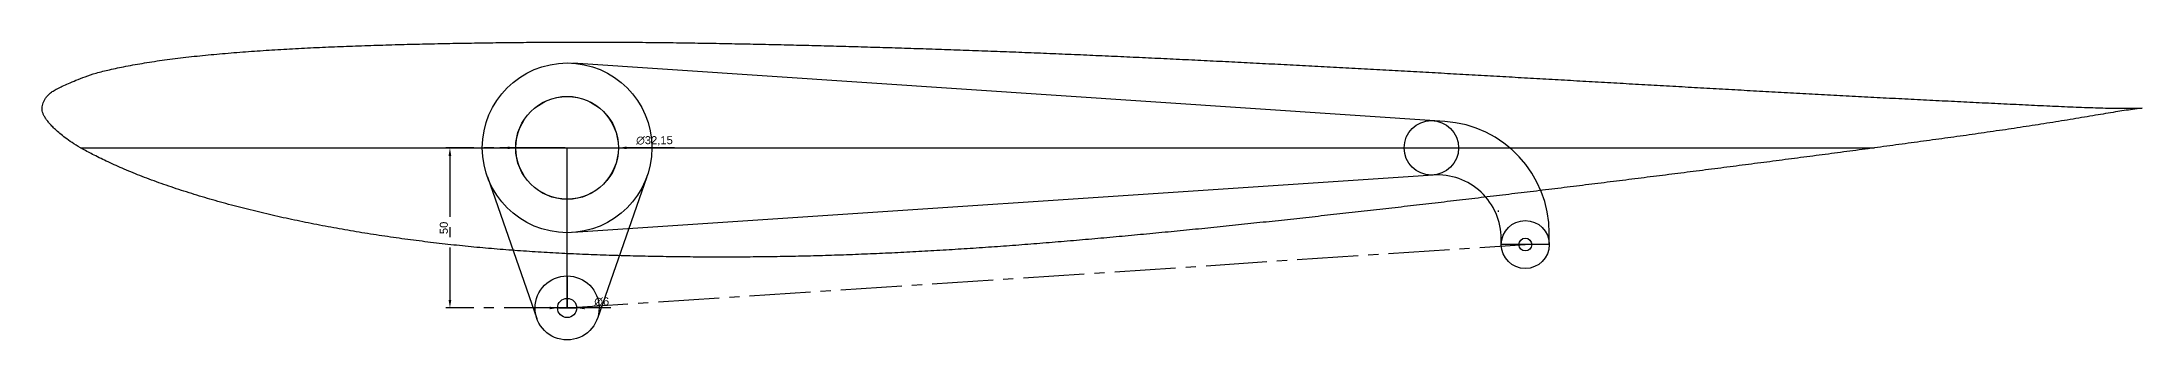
# Model space of a CAD drawing. Header units: millimetres. Extents: x 1725 to 3782, y 769 to 1686.
# Drawn here: x 2387 to 3043, y 1593 to 1686 of the extents above; entities that cross this region are included whole.
import ezdxf

# ---------------------------------------------------------------- set-up
doc = ezdxf.new("R2010")
doc.units = ezdxf.units.MM
doc.linetypes.add('CENTER2', pattern=[28.575, 19.05, -3.175, 3.175, -3.175])
doc.styles.get("Standard").update_dxf_attribs({"font": 'arial.ttf'})
doc.dimstyles.new('ISO-25', dxfattribs={"dimtxt": 2.5, "dimasz": 2.5, "dimexe": 1.25, "dimexo": 0.625, "dimtad": 1, "dimtxsty": 'Standard', "dimcen": 2.5, "dimadec": 0, "dimazin": 0, "dimtfac": 1, "dimtmove": 0, "dimatfit": 3, "dimfxl": 1, "dimarcsym": 0})

# ---------------------------------------------------------------- blocks, each defined once
blk = doc.blocks.new('*D19')
at = {"color": 0, "lineweight": -2, "transparency": 16777216}
for p, q in [((2545.43, 1602.62), (2542.93, 1602.62)), ((2547.93, 1602.62), (2553.93, 1602.62)), ((2564.54, 1602.62), (2556.43, 1602.62))]:
    blk.add_line(p, q, dxfattribs=at)
at = {"color": 0, "transparency": 16777216}
for points in [[(2545.43, 1603.04), (2545.43, 1602.21), (2547.93, 1602.62)], [(2556.43, 1603.04), (2556.43, 1602.21), (2553.93, 1602.62)]]:
    blk.add_solid(points, dxfattribs=at)
at = {"layer": 'Defpoints', "color": 0, "transparency": 16777216}
for p in [(2547.93, 1602.62), (2553.93, 1602.62)]:
    blk.add_point(p, dxfattribs=at)
at = {"color": 0, "transparency": 16777216, "insert": (2561.73, 1604.6), "char_height": 2.5, "attachment_point": 5}
blk.add_mtext('∅6', dxfattribs=at)
blk = doc.blocks.new('*D20')
at = {"color": 0, "lineweight": -2, "transparency": 16777216}
for p, q in [((2532.36, 1652.62), (2529.86, 1652.62)), ((2534.86, 1652.62), (2567.01, 1652.62)), ((2584.43, 1652.62), (2569.51, 1652.62))]:
    blk.add_line(p, q, dxfattribs=at)
at = {"color": 0, "transparency": 16777216}
for points in [[(2532.36, 1653.04), (2532.36, 1652.21), (2534.86, 1652.62)], [(2569.51, 1653.04), (2569.51, 1652.21), (2567.01, 1652.62)]]:
    blk.add_solid(points, dxfattribs=at)
at = {"layer": 'Defpoints', "color": 0, "transparency": 16777216}
for p in [(2534.86, 1652.62), (2567.01, 1652.62)]:
    blk.add_point(p, dxfattribs=at)
at = {"color": 0, "transparency": 16777216, "insert": (2578.22, 1654.79), "char_height": 2.5, "attachment_point": 5}
blk.add_mtext('∅32,15', dxfattribs=at)
blk = doc.blocks.new('*D21')
at = {"color": 0, "linetype": 'CENTER2', "lineweight": -2, "transparency": 16777216}
for p, q in [((2550.31, 1652.62), (2513.07, 1652.62)), ((2514.32, 1650.12), (2514.32, 1605.12)), ((2550.31, 1602.62), (2513.07, 1602.62))]:
    blk.add_line(p, q, dxfattribs=at)
at = {"color": 0, "linetype": 'CENTER2', "transparency": 16777216}
for points in [[(2513.9, 1650.12), (2514.74, 1650.12), (2514.32, 1652.62)], [(2513.9, 1605.12), (2514.74, 1605.12), (2514.32, 1602.62)]]:
    blk.add_solid(points, dxfattribs=at)
at = {"layer": 'Defpoints', "color": 0, "linetype": 'CENTER2', "transparency": 16777216}
for p in [(2550.93, 1652.62), (2514.32, 1602.62), (2550.93, 1602.62)]:
    blk.add_point(p, dxfattribs=at)
at = {"color": 0, "linetype": 'CENTER2', "transparency": 16777216, "insert": (2512.42, 1627.62), "char_height": 2.5, "attachment_point": 5, "rotation": 90}
blk.add_mtext('50', dxfattribs=at)

msp = doc.modelspace()

# ---------------------------------------------------------------- linework, layer by layer
for p, q in [((2825.11, 1660.864), (2552.698, 1679.066)), ((2550.931, 1602.625), (2550.931, 1652.625)), ((2526.029, 1643.56), (2541.491, 1599.325)), ((2821.443, 1644.14), (2552.698, 1626.183)), ((2575.832, 1643.56), (2560.371, 1599.325)), ((2841.927, 1632.625), (2841.937, 1633.013)), ((2842.776, 1622.431), (2842.776, 1624.184)), ((2857.776, 1622.431), (2842.776, 1622.431)), ((2857.776, 1622.431), (2857.776, 1625.942)), ((2550.931, 1612.625), (2550.931, 1602.625)), ((2547.931, 1602.625), (2553.931, 1602.625))]:
    msp.add_line(p, q)
at = {"color": 2}
for p, q in [((2398.943, 1652.625), (2534.931, 1652.625)), ((2566.931, 1652.625), (2959.379, 1652.625))]:
    msp.add_line(p, q, dxfattribs=at)
at = {"linetype": 'CENTER2'}
for p, q in [((2550.931, 1652.625), (2847.379, 1652.625)), ((2550.931, 1602.625), (2850.276, 1622.431))]:
    msp.add_line(p, q, dxfattribs=at)
at = {"color": 3}
msp.add_line((2553.931, 1602.625), (2547.931, 1602.625), dxfattribs=at)
for centre, radius in [((2550.931, 1652.625), 26.5), ((2550.931, 1652.625), 16.075), ((2820.931, 1652.625), 8.5), ((2850.276, 1622.431), 7.5), ((2850.276, 1622.431), 2), ((2550.931, 1602.625), 10)]:
    msp.add_circle(centre, radius)
at = {"color": 2}
msp.add_circle((2550.931, 1652.625), 16, dxfattribs=at)
at = {"color": 3}
msp.add_circle((2550.931, 1602.625), 3, dxfattribs=at)
for centre, radius, end in [((2822.776, 1625.942), 35, 86.177446), ((2822.776, 1624.184), 20, 93.822554)]:
    msp.add_arc(centre, radius, 0, end)
at = {"color": 2}
msp.add_spline([(3042.931, 1665.02), (3039.969, 1664.982), (3034.647, 1665.005), (3028.401, 1665.153), (3021.452, 1665.402), (3014.1, 1665.721), (3006.515, 1666.078), (2998.838, 1666.452), (2991.12, 1666.829), (2983.39, 1667.208), (2975.653, 1667.597), (2967.902, 1667.993), (2960.149, 1668.391), (2952.412, 1668.794), (2944.693, 1669.206), (2936.975, 1669.628), (2929.258, 1670.047), (2921.534, 1670.475), (2913.782, 1670.912), (2906.021, 1671.35), (2898.263, 1671.786), (2890.517, 1672.223), (2882.769, 1672.665), (2875.018, 1673.106), (2867.289, 1673.546), (2859.594, 1673.991), (2851.914, 1674.425), (2844.225, 1674.861), (2836.525, 1675.298), (2828.82, 1675.732), (2821.135, 1676.162), (2813.458, 1676.583), (2805.775, 1677.012), (2798.064, 1677.431), (2790.327, 1677.846), (2782.603, 1678.255), (2774.898, 1678.663), (2767.224, 1679.061), (2759.534, 1679.449), (2751.839, 1679.837), (2744.126, 1680.215), (2736.418, 1680.589), (2728.709, 1680.946), (2720.973, 1681.299), (2713.254, 1681.643), (2705.545, 1681.972), (2697.82, 1682.289), (2690.094, 1682.596), (2682.367, 1682.893), (2674.652, 1683.179), (2666.949, 1683.448), (2659.233, 1683.702), (2651.513, 1683.946), (2643.802, 1684.174), (2636.079, 1684.391), (2628.37, 1684.596), (2620.664, 1684.782), (2612.943, 1684.956), (2605.23, 1685.119), (2597.543, 1685.265), (2589.852, 1685.389), (2582.17, 1685.498), (2574.52, 1685.582), (2566.869, 1685.638), (2559.228, 1685.67), (2551.617, 1685.668), (2543.995, 1685.63), (2536.338, 1685.563), (2528.671, 1685.475), (2521.007, 1685.364), (2513.354, 1685.231), (2505.731, 1685.071), (2498.115, 1684.876), (2490.514, 1684.655), (2482.973, 1684.393), (2475.45, 1684.084), (2467.959, 1683.729), (2460.545, 1683.321), (2453.219, 1682.842), (2445.938, 1682.284), (2438.798, 1681.653), (2431.859, 1680.926), (2425.183, 1680.087), (2418.859, 1679.131), (2413.02, 1678.089), (2407.942, 1677.033), (2403.759, 1675.964), (2400.324, 1674.838), (2397.481, 1673.72), (2395.141, 1672.711), (2393.223, 1671.847), (2391.649, 1671.092), (2390.364, 1670.365), (2389.323, 1669.606), (2388.496, 1668.805), (2387.863, 1667.97), (2387.402, 1667.119), (2387.094, 1666.272), (2386.935, 1665.444), (2387.064, 1663.799), (2387.374, 1662.944), (2387.845, 1662.069), (2388.477, 1661.166), (2389.268, 1660.214), (2390.234, 1659.185), (2391.407, 1658.056), (2392.84, 1656.809), (2394.61, 1655.433), (2396.821, 1653.918), (2399.608, 1652.244), (2403.146, 1650.365), (2407.502, 1648.24), (2412.571, 1645.973), (2418.157, 1643.691), (2424.125, 1641.484), (2430.41, 1639.357), (2436.883, 1637.341), (2443.505, 1635.444), (2450.258, 1633.657), (2457.078, 1631.991), (2463.979, 1630.441), (2470.956, 1628.999), (2477.998, 1627.658), (2485.066, 1626.42), (2492.173, 1625.29), (2499.327, 1624.254), (2506.496, 1623.321), (2513.715, 1622.477), (2520.929, 1621.729), (2528.179, 1621.079), (2535.472, 1620.513), (2542.804, 1620.03), (2550.173, 1619.621), (2557.563, 1619.285), (2564.996, 1619.017), (2572.456, 1618.81), (2579.955, 1618.66), (2587.473, 1618.558), (2594.991, 1618.506), (2602.515, 1618.505), (2610.032, 1618.552), (2617.538, 1618.652), (2625.059, 1618.804), (2632.567, 1619.006), (2640.081, 1619.263), (2647.619, 1619.568), (2655.152, 1619.917), (2662.687, 1620.316), (2670.252, 1620.758), (2677.813, 1621.239), (2685.379, 1621.761), (2692.961, 1622.32), (2700.542, 1622.915), (2708.149, 1623.547), (2715.766, 1624.204), (2723.38, 1624.89), (2731.024, 1625.604), (2738.668, 1626.336), (2746.301, 1627.09), (2753.956, 1627.869), (2761.638, 1628.664), (2769.305, 1629.468), (2776.955, 1630.29), (2784.629, 1631.132), (2792.313, 1631.98), (2799.976, 1632.838), (2807.658, 1633.712), (2815.338, 1634.596), (2823.03, 1635.49), (2830.703, 1636.387), (2838.376, 1637.3), (2846.064, 1638.219), (2853.746, 1639.148), (2861.442, 1640.085), (2869.125, 1641.028), (2876.82, 1641.983), (2884.52, 1642.941), (2892.193, 1643.903), (2899.858, 1644.873), (2907.517, 1645.842), (2915.179, 1646.823), (2922.859, 1647.812), (2930.527, 1648.809), (2938.217, 1649.818), (2945.909, 1650.83), (2953.579, 1651.847), (2961.252, 1652.876), (2968.932, 1653.912), (2976.579, 1654.95), (2984.182, 1656.001), (2991.76, 1657.072), (2999.305, 1658.165), (3006.774, 1659.278), (3014.138, 1660.429), (3021.423, 1661.62), (3028.413, 1662.79), (3034.692, 1663.833), (3039.993, 1664.632), (3042.931, 1665.02)], degree=3, dxfattribs=at)

# ---------------------------------------------------------------- dimensions: what is measured, and where the dimension line sits
for p1, p2, picture, middle in [((2534.856, 1652.625), (2567.006, 1652.625), '*D20', (2578.218, 1654.793)), ((2547.931, 1602.625), (2553.931, 1602.625), '*D19', (2561.734, 1604.596))]:
    dim = msp.add_diameter_dim_2p(p1=p1, p2=p2, dimstyle='ISO-25')
    dim.commit()
    dim.dimension.update_dxf_attribs({"geometry": picture, "text_midpoint": middle})
at = {"linetype": 'CENTER2'}
dim = msp.add_aligned_dim(p1=(2550.931, 1652.625), p2=(2550.931, 1602.625), distance=-36.61, dimstyle='ISO-25', dxfattribs=at)
dim.commit()
dim.dimension.update_dxf_attribs({"geometry": '*D21', "text_midpoint": (2512.419, 1627.625)})

doc.saveas('drawing.dxf')
